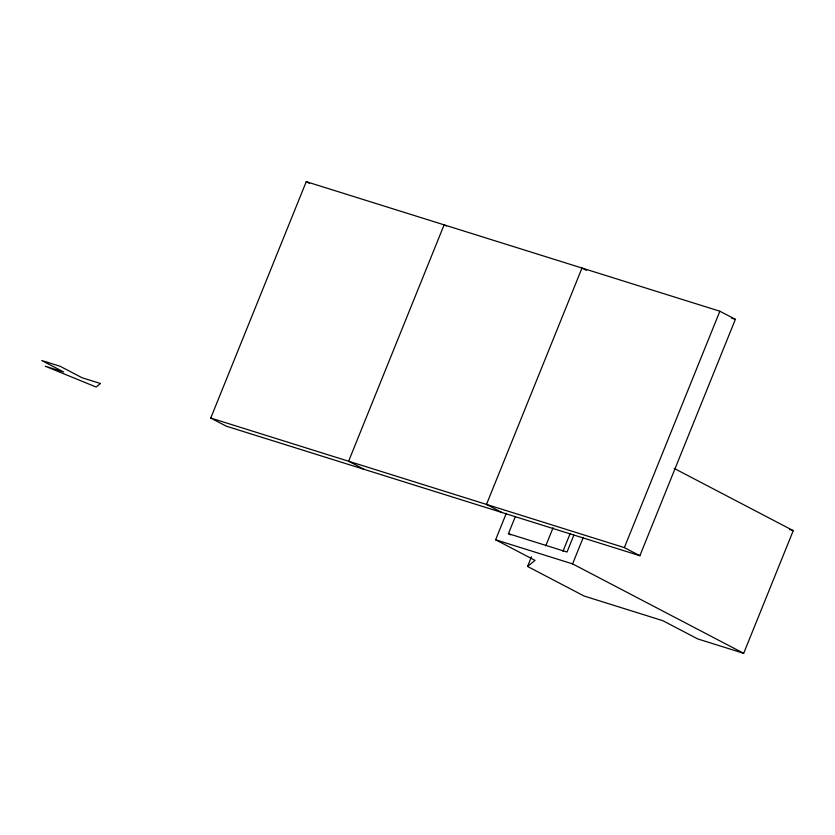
<?xml version="1.0" encoding="UTF-8"?>
<svg xmlns="http://www.w3.org/2000/svg" width="835" height="835" viewBox="0 0 835 835"><rect width="100%" height="100%" fill="white"/><g stroke="black" fill="none" stroke-linecap="round" stroke-linejoin="round"><path stroke-width="1.25" d="M210.744 418.053L306.247 181.675L719.864 311.225L735.374 319.335L639.871 555.713L226.254 426.163L210.744 418.053L624.361 547.603L639.871 555.713M674.179 468.404L793.25 530.642L743.682 653.325L697.726 638.932L662.844 620.697L584.166 596.054L527.574 566.464L535.037 560.379L495.614 539.775L506.302 513.306M510.676 534.849L508.431 533.669L515.268 516.74M527.574 566.464L531.457 556.841M545.756 545.86L553.083 527.72M562.967 551.319L570.221 533.367M573.864 535.089L567.028 552.029L508.431 533.669M743.682 653.325L572.591 563.886L583.279 537.427M624.361 547.603L719.864 311.225M731.648 318.166L735.374 319.335M789.524 529.484L793.25 530.642M495.614 539.775L572.591 563.886M586.421 270.363L581.985 268.045L486.481 504.423L501.992 512.533M446.328 226.014L444.116 224.855L348.613 461.233L364.123 469.343M306.247 181.675L309.566 183.408M100.44 383.505L96.119 387.022L45.288 366.231L63.679 371.992L41.75 360.532L60.13 366.283L82.06 377.744L100.44 383.505"/></g></svg>
